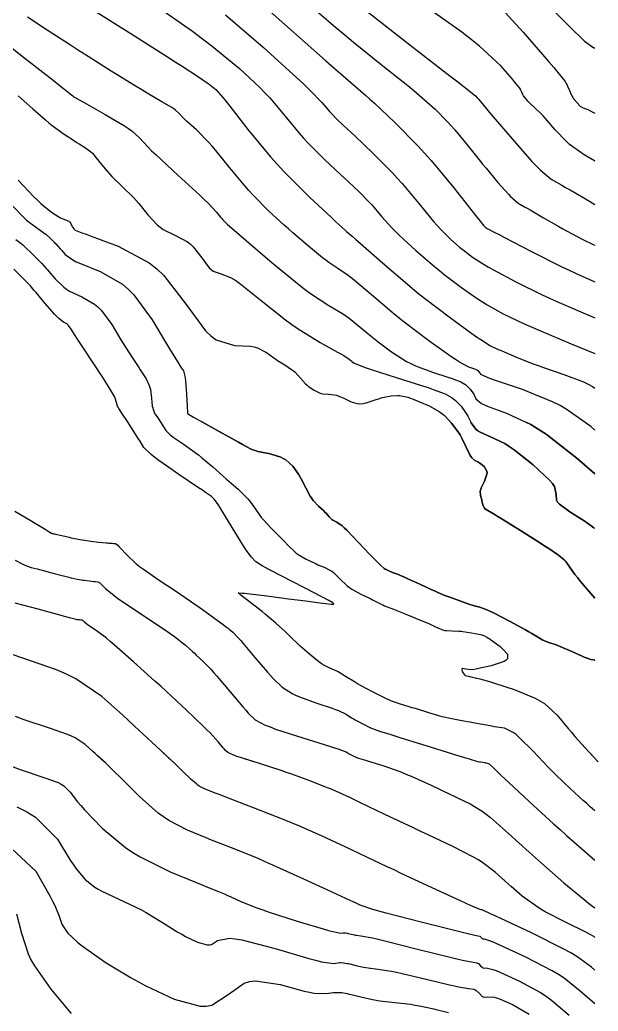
# Model space of a CAD drawing. Header units: metres. Extents: x 837476 to 838477, y 1189012 to 1191014.
# Drawn here: x 838391.8 to 838477, y 1189184.9 to 1189330.8 of the extents above; entities that cross this region are included whole.
import ezdxf

# ---------------------------------------------------------------- set-up
doc = ezdxf.new("R2010")
doc.units = ezdxf.units.M
doc.header["$LTSCALE"] = 0.3
doc.layers.add('COTAS 10', color=1, linetype='Continuous')
doc.layers.add('COTAS INT', color=252, linetype='Continuous')

msp = doc.modelspace()

# ---------------------------------------------------------------- linework, layer by layer
at = {"layer": 'COTAS 10'}
for points in [[(838402.524, 1189332.352), (838408.137, 1189328.822), (838413.548, 1189325.417), (838414.706, 1189324.682), (838415.716, 1189324.036), (838418.137, 1189322.453), (838419.412, 1189321.561), (838419.7, 1189321.351), (838419.96, 1189321.157), (838420.663, 1189320.59), (838421.703, 1189319.409), (838422.174, 1189318.827), (838422.726, 1189318.135), (838425.382, 1189314.719), (838428.711, 1189310.669), (838429.688, 1189309.578), (838430.687, 1189308.5), (838434.494, 1189304.719), (838437.702, 1189301.727), (838438.324, 1189301.147), (838438.832, 1189300.675), (838439.704, 1189299.87), (838439.811, 1189299.781), (838439.837, 1189299.762), (838439.86, 1189299.745), (838439.929, 1189299.7), (838440.774, 1189298.969), (838441.287, 1189298.518), (838441.922, 1189297.961), (838445.221, 1189295.051), (838449.242, 1189291.613), (838450.331, 1189290.721), (838451.41, 1189289.856), (838455.221, 1189286.949), (838458.406, 1189284.659), (838459.09, 1189284.182), (838459.689, 1189283.774), (838461.14, 1189282.868), (838462.285, 1189282.323), (838462.691, 1189282.142), (838463.136, 1189281.948), (838465.063, 1189281.14), (838467.445, 1189280.214), (838468.176, 1189279.946), (838468.938, 1189279.672), (838471.948, 1189278.643), (838474.834, 1189277.53), (838475.518, 1189277.204), (838476.152, 1189276.871), (838476.514, 1189276.626)], [(838442.941, 1189332.112), (838449.263, 1189327.165), (838455.155, 1189322.597), (838456.304, 1189321.701), (838457.245, 1189320.965), (838458.902, 1189319.639), (838459.195, 1189319.342), (838459.275, 1189319.255), (838459.355, 1189319.165), (838459.639, 1189318.823), (838460.527, 1189317.759), (838460.987, 1189317.215), (838461.54, 1189316.562), (838464.311, 1189313.304), (838467.248, 1189309.988), (838467.907, 1189309.298), (838468.498, 1189308.709), (838470.074, 1189307.406), (838471.629, 1189306.508), (838472.208, 1189306.173), (838472.85, 1189305.802), (838475.703, 1189304.148), (838476.514, 1189303.677)], [(838390.307, 1189303.896), (838391.984, 1189302.12), (838392.403, 1189301.717), (838392.803, 1189301.353), (838394.082, 1189300.357), (838395.124, 1189299.639), (838395.374, 1189299.45), (838395.607, 1189299.266), (838396.311, 1189298.635), (838396.842, 1189298.095), (838396.966, 1189297.968), (838397.081, 1189297.85), (838397.412, 1189297.504), (838397.736, 1189297.144), (838397.847, 1189297.018), (838397.966, 1189296.879), (838398.469, 1189296.282), (838399.599, 1189295.487), (838400.114, 1189295.225), (838400.716, 1189294.944), (838403.618, 1189293.775), (838406.907, 1189291.902), (838407.753, 1189291.177), (838408.571, 1189290.362), (838411.29, 1189286.676), (838413.411, 1189283.12), (838413.851, 1189282.388), (838414.228, 1189281.766), (838415.058, 1189280.428), (838415.44, 1189279.852), (838415.533, 1189279.71), (838415.621, 1189279.574), (838415.896, 1189279.146), (838416.112, 1189278.399), (838416.163, 1189278.062), (838416.211, 1189277.669), (838416.353, 1189275.781), (838416.448, 1189273.968), (838416.467, 1189273.622), (838416.482, 1189273.343), (838416.506, 1189272.9), (838416.508, 1189272.897), (838416.509, 1189272.896), (838416.51, 1189272.893), (838416.513, 1189272.89), (838416.514, 1189272.887), (838416.517, 1189272.885), (838416.519, 1189272.883), (838416.527, 1189272.878), (838416.549, 1189272.859), (838416.56, 1189272.85), (838416.573, 1189272.838), (838416.637, 1189272.782), (838417.377, 1189272.347), (838417.817, 1189272.098), (838418.358, 1189271.793), (838421.16, 1189270.225), (838424.009, 1189268.64), (838424.58, 1189268.324), (838425.057, 1189268.061), (838425.994, 1189267.557), (838426.597, 1189267.367), (838426.864, 1189267.302), (838427.174, 1189267.232), (838428.653, 1189266.936), (838430.238, 1189266.455), (838430.616, 1189266.269), (838430.966, 1189266.059), (838432.008, 1189265.111), (838432.828, 1189263.956), (838433.039, 1189263.617), (838433.243, 1189263.269), (838433.918, 1189261.942), (838434.591, 1189260.684), (838434.793, 1189260.38), (838435.002, 1189260.094), (838435.811, 1189259.222), (838436.57, 1189258.529), (838436.747, 1189258.358), (838436.91, 1189258.195), (838437.379, 1189257.678), (838437.776, 1189257.276), (838437.894, 1189257.185), (838438.015, 1189257.103), (838438.481, 1189256.882), (838439.264, 1189256.331), (838439.585, 1189256.042), (838439.95, 1189255.692), (838441.648, 1189253.937), (838443.363, 1189252.111), (838443.74, 1189251.718), (838444.074, 1189251.373), (838444.928, 1189250.533), (838445.483, 1189250.082), (838445.629, 1189249.981), (838445.771, 1189249.892), (838446.256, 1189249.658), (838446.72, 1189249.491), (838446.848, 1189249.443), (838446.977, 1189249.394), (838447.443, 1189249.213), (838448.231, 1189248.873), (838448.562, 1189248.725), (838448.943, 1189248.553), (838450.726, 1189247.734), (838452.496, 1189246.92), (838452.868, 1189246.751), (838453.189, 1189246.606), (838453.923, 1189246.286), (838454.577, 1189246.036), (838454.847, 1189245.935), (838455.157, 1189245.821), (838456.598, 1189245.293), (838458.084, 1189244.776), (838458.421, 1189244.667), (838458.726, 1189244.574), (838459.563, 1189244.364), (838460.612, 1189243.981), (838461.052, 1189243.78), (838461.556, 1189243.537), (838463.917, 1189242.314), (838466.27, 1189241.033), (838466.77, 1189240.754), (838467.203, 1189240.508), (838468.22, 1189239.889), (838468.832, 1189239.525), (838469.011, 1189239.439), (838469.194, 1189239.36), (838469.887, 1189239.125), (838470.817, 1189238.808), (838471.149, 1189238.675), (838471.513, 1189238.524), (838473.096, 1189237.816), (838474.617, 1189237.135), (838474.942, 1189237.001), (838475.225, 1189236.889), (838475.901, 1189236.682), (838476.329, 1189236.596), (838476.457, 1189236.561), (838476.514, 1189236.544), (838476.457, 1189236.561), (838476.329, 1189236.596), (838475.901, 1189236.682), (838475.225, 1189236.889), (838474.942, 1189237.001), (838474.617, 1189237.135), (838473.096, 1189237.816), (838471.513, 1189238.524), (838471.149, 1189238.675), (838470.817, 1189238.808), (838469.887, 1189239.125), (838469.194, 1189239.36), (838469.011, 1189239.439), (838468.832, 1189239.525), (838468.22, 1189239.889), (838467.203, 1189240.508), (838466.77, 1189240.754), (838466.27, 1189241.033), (838463.917, 1189242.314), (838461.556, 1189243.537), (838461.052, 1189243.78), (838460.612, 1189243.981), (838459.563, 1189244.364), (838458.726, 1189244.574), (838458.421, 1189244.667), (838458.084, 1189244.776), (838456.598, 1189245.293), (838455.157, 1189245.821), (838454.847, 1189245.935), (838454.577, 1189246.036), (838453.923, 1189246.286), (838453.189, 1189246.606), (838452.868, 1189246.751), (838452.496, 1189246.92), (838450.726, 1189247.734), (838448.943, 1189248.553), (838448.562, 1189248.725), (838448.231, 1189248.873), (838447.443, 1189249.213), (838446.977, 1189249.394), (838446.848, 1189249.443), (838446.72, 1189249.491), (838446.256, 1189249.658), (838445.771, 1189249.892), (838445.629, 1189249.981), (838445.483, 1189250.082), (838444.928, 1189250.533), (838444.074, 1189251.373), (838443.74, 1189251.718), (838443.363, 1189252.111), (838441.648, 1189253.937), (838439.95, 1189255.692), (838439.585, 1189256.042), (838439.264, 1189256.331), (838438.481, 1189256.882), (838438.015, 1189257.103), (838437.894, 1189257.185), (838437.776, 1189257.276), (838437.379, 1189257.678), (838436.91, 1189258.195), (838436.747, 1189258.358), (838436.57, 1189258.529), (838435.811, 1189259.222), (838435.002, 1189260.094), (838434.793, 1189260.38), (838434.591, 1189260.684), (838433.918, 1189261.942), (838433.243, 1189263.269), (838433.039, 1189263.617), (838432.828, 1189263.956), (838432.008, 1189265.111), (838430.966, 1189266.059), (838430.616, 1189266.269), (838430.238, 1189266.455), (838428.653, 1189266.936), (838427.174, 1189267.232), (838426.864, 1189267.302), (838426.597, 1189267.367), (838425.994, 1189267.557), (838425.057, 1189268.061), (838424.58, 1189268.324), (838424.009, 1189268.64), (838421.16, 1189270.225), (838418.723, 1189271.589)], [(838476.514, 1189195.728), (838476.348, 1189195.849), (838475.807, 1189196.167), (838475.187, 1189196.509), (838472.284, 1189197.952), (838469.207, 1189199.523), (838468.476, 1189199.946), (838467.799, 1189200.364), (838465.79, 1189201.832), (838464.171, 1189203.246), (838463.738, 1189203.63), (838463.312, 1189204.011), (838461.832, 1189205.36), (838460.002, 1189206.743), (838459.355, 1189207.146), (838458.648, 1189207.557), (838455.588, 1189209.115), (838451.953, 1189210.823), (838450.882, 1189211.329), (838449.784, 1189211.85), (838445.588, 1189213.849), (838441.886, 1189215.617), (838441.1, 1189215.991), (838440.416, 1189216.315), (838438.81, 1189217.071), (838437.584, 1189217.599), (838437.14, 1189217.78), (838436.651, 1189217.976), (838434.511, 1189218.81), (838431.892, 1189219.763), (838431.102, 1189220.034), (838430.283, 1189220.309), (838427.092, 1189221.327), (838424.326, 1189222.208), (838423.775, 1189222.396), (838423.317, 1189222.559), (838422.442, 1189222.947), (838422.066, 1189223.326), (838421.924, 1189223.484), (838421.765, 1189223.665), (838421.051, 1189224.511), (838419.826, 1189225.838), (838419.345, 1189226.323), (838418.802, 1189226.859), (838416.328, 1189229.219), (838413.387, 1189231.947), (838412.549, 1189232.715), (838411.701, 1189233.488), (838408.556, 1189236.328), (838405.754, 1189238.783), (838405.122, 1189239.315), (838404.554, 1189239.781), (838403.022, 1189240.93), (838402.079, 1189241.559), (838401.881, 1189241.698), (838401.711, 1189241.822), (838401.328, 1189242.143), (838401.153, 1189242.323), (838401.114, 1189242.358), (838401.079, 1189242.386), (838400.987, 1189242.435), (838400.889, 1189242.446), (838400.851, 1189242.45), (838400.807, 1189242.454), (838400.606, 1189242.475), (838400.382, 1189242.502), (838400.323, 1189242.51), (838400.266, 1189242.518), (838400.074, 1189242.55), (838399.106, 1189242.801), (838398.561, 1189242.947), (838397.895, 1189243.125), (838394.488, 1189244.047), (838391.109, 1189244.964)], [(838426.271, 1189221.589), (838424.326, 1189222.208), (838423.775, 1189222.396), (838423.317, 1189222.559), (838422.442, 1189222.947), (838422.066, 1189223.326), (838421.924, 1189223.484), (838421.765, 1189223.665), (838421.051, 1189224.511), (838419.826, 1189225.838), (838419.345, 1189226.323), (838418.802, 1189226.859), (838416.328, 1189229.219), (838413.387, 1189231.947), (838412.549, 1189232.715), (838411.701, 1189233.488), (838408.556, 1189236.328), (838405.754, 1189238.783), (838405.122, 1189239.315), (838404.554, 1189239.781), (838403.022, 1189240.93), (838402.079, 1189241.559), (838401.881, 1189241.698), (838401.711, 1189241.822), (838401.328, 1189242.143), (838401.153, 1189242.323), (838401.114, 1189242.358), (838401.079, 1189242.386), (838400.987, 1189242.435), (838400.889, 1189242.446), (838400.851, 1189242.45), (838400.807, 1189242.454), (838400.606, 1189242.475), (838400.382, 1189242.502), (838400.323, 1189242.51), (838400.266, 1189242.518), (838400.074, 1189242.55), (838399.106, 1189242.801), (838398.561, 1189242.947), (838397.895, 1189243.125), (838394.488, 1189244.047), (838391.109, 1189244.964)], [(838389.854, 1189209.512), (838394.158, 1189205.469), (838396.215, 1189201.853), (838396.621, 1189201.088), (838396.955, 1189200.425), (838397.57, 1189198.882), (838397.864, 1189197.965), (838397.995, 1189197.696), (838398.148, 1189197.421), (838398.882, 1189196.375), (838400.279, 1189195.044), (838400.85, 1189194.589), (838401.501, 1189194.098), (838404.519, 1189192.012), (838408.205, 1189189.771), (838409.278, 1189189.182), (838410.374, 1189188.607), (838414.519, 1189186.642), (838418.35, 1189185.606), (838419.248, 1189185.616), (838420.075, 1189185.755), (838422.472, 1189187.328), (838424.829, 1189189.022), (838425.629, 1189189.237), (838426.494, 1189189.342), (838430.155, 1189188.802), (838433.674, 1189187.83), (838434.45, 1189187.662), (838435.141, 1189187.538), (838436.918, 1189187.456), (838438.014, 1189187.605), (838438.274, 1189187.627), (838438.516, 1189187.64), (838439.236, 1189187.617), (838440.027, 1189187.47), (838440.315, 1189187.405), (838440.632, 1189187.33), (838442.023, 1189186.97), (838443.759, 1189186.585), (838444.293, 1189186.494), (838444.851, 1189186.41), (838447.059, 1189186.162), (838449.396, 1189185.885), (838450.035, 1189185.784), (838450.67, 1189185.671), (838452.784, 1189185.205), (838452.934, 1189185.171), (838454.958, 1189184.704)]]:
    msp.add_lwpolyline(points, dxfattribs=at)
at = {"layer": 'COTAS INT'}
for points in [[(838422.781, 1189337.338), (838430.845, 1189330.156), (838436.81, 1189324.868), (838438.035, 1189323.791), (838439.076, 1189322.883), (838441.295, 1189321.002), (838442.792, 1189319.718), (838443.377, 1189319.186), (838444.037, 1189318.577), (838447.036, 1189315.741), (838450.489, 1189312.232), (838451.435, 1189311.199), (838452.376, 1189310.14), (838455.741, 1189306.094), (838458.449, 1189302.671), (838458.977, 1189302.005), (838459.408, 1189301.46), (838460.166, 1189300.512), (838460.279, 1189300.384), (838460.304, 1189300.358), (838460.327, 1189300.335), (838460.387, 1189300.285), (838460.456, 1189300.245), (838460.484, 1189300.229), (838460.515, 1189300.211), (838460.661, 1189300.126), (838461.766, 1189299.548), (838462.402, 1189299.219), (838463.181, 1189298.815), (838467.187, 1189296.748), (838471.659, 1189294.495), (838472.731, 1189293.975), (838473.732, 1189293.501), (838476.514, 1189292.267)], [(838410.773, 1189333.696), (838417.221, 1189329.158), (838418.732, 1189328.043), (838420.123, 1189326.99), (838424.154, 1189323.696), (838427.159, 1189320.861), (838427.904, 1189320.097), (838428.61, 1189319.342), (838430.847, 1189316.693), (838432.953, 1189314.137), (838433.578, 1189313.441), (838434.221, 1189312.751), (838436.693, 1189310.3), (838439.058, 1189308.086), (838439.634, 1189307.544), (838440.175, 1189307.034), (838441.842, 1189305.449), (838443.226, 1189304.055), (838443.588, 1189303.665), (838443.941, 1189303.273), (838445.141, 1189301.842), (838446.603, 1189300.2), (838447.123, 1189299.675), (838447.691, 1189299.119), (838450.156, 1189296.858), (838452.88, 1189294.526), (838453.611, 1189293.927), (838454.333, 1189293.347), (838456.858, 1189291.419), (838459.298, 1189289.734), (838459.967, 1189289.308), (838460.632, 1189288.9), (838463.009, 1189287.57), (838465.977, 1189286.154), (838467.014, 1189285.69), (838468.145, 1189285.196), (838473.009, 1189283.154), (838476.514, 1189281.715)], [(838433.356, 1189334.083), (838438.35, 1189329.731), (838439.659, 1189328.625), (838440.935, 1189327.562), (838445.279, 1189324.083), (838448.973, 1189321.157), (838449.841, 1189320.443), (838450.641, 1189319.771), (838452.969, 1189317.69), (838454.842, 1189315.787), (838455.355, 1189315.227), (838455.865, 1189314.653), (838457.69, 1189312.458), (838459.488, 1189310.215), (838459.982, 1189309.61), (838460.474, 1189309.011), (838462.238, 1189306.908), (838463.764, 1189305.186), (838464.105, 1189304.828), (838464.412, 1189304.522), (838465.231, 1189303.845), (838466.157, 1189303.31), (838466.532, 1189303.093), (838466.958, 1189302.846), (838468.927, 1189301.706), (838471.191, 1189300.419), (838471.803, 1189300.081), (838472.41, 1189299.75), (838474.551, 1189298.617), (838476.453, 1189297.659), (838476.514, 1189297.63)], [(838476.514, 1189310.046), (838476.452, 1189310.082), (838474.917, 1189310.966), (838473.243, 1189312.121), (838472.783, 1189312.506), (838472.325, 1189312.92), (838470.683, 1189314.65), (838469.221, 1189316.321), (838468.876, 1189316.697), (838468.557, 1189317.036), (838467.621, 1189317.946), (838466.947, 1189318.559), (838466.794, 1189318.709), (838466.655, 1189318.851), (838466.272, 1189319.296), (838466.013, 1189319.673), (838465.952, 1189319.772), (838465.895, 1189319.869), (838465.729, 1189320.2), (838465.603, 1189320.484), (838465.572, 1189320.552), (838465.542, 1189320.615), (838465.445, 1189320.801), (838464.966, 1189321.395), (838464.695, 1189321.714), (838464.364, 1189322.101), (838462.667, 1189324.058), (838459.533, 1189326.973), (838458.295, 1189327.963), (838456.898, 1189329.033), (838450.514, 1189333.559)], [(838461.73, 1189333.647), (838465.939, 1189329.038), (838469.718, 1189324.679), (838470.456, 1189323.817), (838471.059, 1189323.106), (838472.126, 1189321.784), (838472.341, 1189321.369), (838472.408, 1189321.229), (838472.479, 1189321.078), (838472.759, 1189320.444), (838473.017, 1189319.858), (838473.073, 1189319.737), (838473.122, 1189319.634), (838473.243, 1189319.412), (838473.388, 1189319.225), (838473.452, 1189319.144), (838473.526, 1189319.051), (838473.882, 1189318.607), (838474.279, 1189318.173), (838474.381, 1189318.086), (838474.478, 1189318.014), (838474.797, 1189317.87), (838475.178, 1189317.75), (838475.313, 1189317.693), (838475.462, 1189317.624), (838476.11, 1189317.288), (838476.514, 1189317.115)], [(838469.223, 1189333.42), (838473.452, 1189329.181), (838474.298, 1189328.374), (838475.003, 1189327.726), (838476.372, 1189326.712), (838476.514, 1189326.714)], [(838476.514, 1189270.434), (838475.935, 1189270.952), (838472.45, 1189273.438), (838471.378, 1189274.047), (838470.26, 1189274.621), (838465.837, 1189276.409), (838462.024, 1189277.698), (838461.291, 1189277.958), (838460.698, 1189278.176), (838459.718, 1189278.613), (838459.64, 1189278.774), (838459.615, 1189278.817), (838459.588, 1189278.861), (838459.477, 1189279.014), (838459.344, 1189279.15), (838459.304, 1189279.183), (838459.261, 1189279.214), (838459.094, 1189279.309), (838458.806, 1189279.418), (838458.687, 1189279.459), (838458.552, 1189279.505), (838457.922, 1189279.706), (838456.575, 1189280.441), (838455.987, 1189280.823), (838455.306, 1189281.282), (838452.073, 1189283.584), (838448.434, 1189286.327), (838447.499, 1189287.064), (838446.594, 1189287.79), (838443.584, 1189290.333), (838441.117, 1189292.441), (838440.554, 1189292.894), (838440.043, 1189293.29), (838438.631, 1189294.247), (838437.318, 1189295.102), (838436.868, 1189295.434), (838436.382, 1189295.807), (838434.316, 1189297.498), (838432.01, 1189299.495), (838431.372, 1189300.061), (838430.733, 1189300.632), (838428.429, 1189302.744), (838426.156, 1189305.021), (838425.538, 1189305.696), (838424.924, 1189306.391), (838422.744, 1189309.063), (838420.679, 1189311.618), (838420.136, 1189312.24), (838419.607, 1189312.824), (838417.801, 1189314.624), (838416.365, 1189315.947), (838416.068, 1189316.231), (838415.816, 1189316.479), (838415.27, 1189317.077), (838414.723, 1189317.559), (838414.47, 1189317.733), (838414.173, 1189317.926), (838412.732, 1189318.771), (838410.536, 1189320.051), (838409.762, 1189320.517), (838408.916, 1189321.032), (838405.263, 1189323.297), (838401.312, 1189325.79), (838400.278, 1189326.448), (838399.27, 1189327.094), (838395.848, 1189329.31), (838392.934, 1189331.254)], [(838422.112, 1189331.575), (838427.644, 1189326.801), (838432.615, 1189322.313), (838433.633, 1189321.367), (838434.495, 1189320.55), (838436.311, 1189318.667), (838437.16, 1189317.637), (838437.412, 1189317.357), (838437.671, 1189317.079), (838438.667, 1189316.091), (838440.088, 1189314.751), (838440.615, 1189314.25), (838441.199, 1189313.693), (838443.791, 1189311.215), (838446.639, 1189308.346), (838447.384, 1189307.543), (838448.111, 1189306.736), (838450.58, 1189303.791), (838452.73, 1189301.173), (838453.255, 1189300.571), (838453.749, 1189300.024), (838455.283, 1189298.494), (838456.588, 1189297.377), (838456.939, 1189297.09), (838457.284, 1189296.812), (838458.494, 1189295.888), (838460.191, 1189294.809), (838460.843, 1189294.434), (838461.575, 1189294.025), (838464.879, 1189292.272), (838468.736, 1189290.366), (838469.818, 1189289.861), (838470.905, 1189289.366), (838476.514, 1189286.956)], [(838387.948, 1189328.77), (838392.352, 1189325.324), (838396.701, 1189321.94), (838397.546, 1189321.28), (838398.235, 1189320.741), (838399.426, 1189319.796), (838399.598, 1189319.647), (838399.644, 1189319.609), (838399.689, 1189319.573), (838399.849, 1189319.457), (838400.637, 1189319.003), (838401.078, 1189318.754), (838401.617, 1189318.452), (838404.369, 1189316.915), (838407.204, 1189315.24), (838407.795, 1189314.85), (838408.301, 1189314.492), (838409.43, 1189313.468), (838410.65, 1189312.132), (838411.214, 1189311.578), (838411.877, 1189310.943), (838415.086, 1189307.987), (838418.299, 1189305.036), (838418.964, 1189304.405), (838419.531, 1189303.855), (838420.77, 1189302.543), (838421.381, 1189301.793), (838421.554, 1189301.598), (838421.727, 1189301.409), (838422.365, 1189300.77), (838423.765, 1189299.538), (838424.419, 1189298.974), (838425.188, 1189298.314), (838428.929, 1189295.126), (838432.952, 1189291.833), (838433.9, 1189291.106), (838434.775, 1189290.46), (838437.334, 1189288.793), (838439.312, 1189287.611), (838439.82, 1189287.269), (838440.312, 1189286.922), (838441.948, 1189285.615), (838443.583, 1189284.233), (838444.075, 1189283.838), (838444.583, 1189283.438), (838446.56, 1189281.948), (838448.755, 1189280.56), (838449.4, 1189280.225), (838450.063, 1189279.91), (838452.592, 1189278.951), (838454.838, 1189278.234), (838455.321, 1189278.073), (838455.744, 1189277.927), (838456.771, 1189277.536), (838457.367, 1189277.2), (838457.518, 1189277.089), (838457.663, 1189276.972), (838458.136, 1189276.484), (838458.532, 1189275.939), (838458.628, 1189275.785), (838458.719, 1189275.63), (838458.997, 1189275.057), (838459.833, 1189274.377), (838460.275, 1189274.154), (838460.808, 1189273.915), (838463.497, 1189272.927), (838467.082, 1189271.25), (838468.181, 1189270.577), (838469.326, 1189269.813), (838473.845, 1189266.3), (838476.514, 1189264.017), (838473.845, 1189266.3), (838469.326, 1189269.813), (838468.181, 1189270.577), (838467.082, 1189271.25), (838466.358, 1189271.589)], [(838391.53, 1189319.646), (838393.691, 1189317.754), (838395.574, 1189316.113), (838396.081, 1189315.699), (838396.581, 1189315.304), (838398.336, 1189314.025), (838399.861, 1189313.009), (838400.217, 1189312.78), (838400.543, 1189312.572), (838401.483, 1189312.008), (838402.262, 1189311.425), (838402.489, 1189311.204), (838402.72, 1189310.959), (838403.591, 1189309.859), (838404.649, 1189308.54), (838404.998, 1189308.156), (838405.37, 1189307.763), (838406.918, 1189306.276), (838408.532, 1189304.706), (838408.947, 1189304.262), (838409.347, 1189303.813), (838410.675, 1189302.154), (838412.049, 1189300.656), (838412.478, 1189300.309), (838412.929, 1189299.99), (838414.731, 1189299.08), (838416.505, 1189298.14), (838416.937, 1189297.802), (838417.345, 1189297.431), (838418.604, 1189295.809), (838419.682, 1189294.337), (838419.975, 1189294.059), (838420.266, 1189293.838), (838421.296, 1189293.51), (838422.84, 1189292.924), (838423.454, 1189292.541), (838424.149, 1189292.063), (838427.333, 1189289.535), (838430.926, 1189286.667), (838431.879, 1189285.973), (838432.814, 1189285.324), (838436.037, 1189283.34), (838438.581, 1189281.932), (838439.087, 1189281.645), (838439.507, 1189281.402), (838440.311, 1189280.896), (838440.572, 1189280.676), (838440.651, 1189280.613), (838440.732, 1189280.549), (838441.047, 1189280.311), (838442.203, 1189279.839), (838442.814, 1189279.627), (838443.551, 1189279.38), (838447.263, 1189278.197), (838451.124, 1189276.964), (838451.954, 1189276.686), (838452.682, 1189276.436), (838454.448, 1189275.763), (838455.473, 1189275.185), (838455.732, 1189274.995), (838455.982, 1189274.793), (838456.795, 1189273.955), (838457.476, 1189273.018), (838457.641, 1189272.753), (838457.797, 1189272.486), (838458.275, 1189271.501), (838458.968, 1189270.578), (838459.259, 1189270.349), (838459.592, 1189270.132), (838461.156, 1189269.446), (838463.242, 1189268.442), (838463.905, 1189268.025), (838464.605, 1189267.547), (838467.444, 1189265.319), (838469.834, 1189263.059), (838470.251, 1189262.561), (838470.563, 1189262.119), (838470.806, 1189260.985), (838470.844, 1189260.117), (838471.026, 1189259.842), (838471.283, 1189259.553), (838472.831, 1189258.385), (838474.551, 1189257.305), (838474.916, 1189257.071), (838475.233, 1189256.866), (838475.976, 1189256.36), (838476.349, 1189256.046), (838476.434, 1189255.962), (838476.349, 1189256.046), (838475.976, 1189256.36), (838475.233, 1189256.866), (838474.916, 1189257.071), (838474.551, 1189257.305), (838472.831, 1189258.385), (838471.283, 1189259.553), (838471.026, 1189259.842), (838470.844, 1189260.117), (838470.806, 1189260.985), (838470.563, 1189262.119), (838470.251, 1189262.561), (838469.834, 1189263.059), (838467.444, 1189265.319), (838464.605, 1189267.547), (838463.905, 1189268.025), (838463.242, 1189268.442), (838461.156, 1189269.446), (838459.592, 1189270.132), (838459.259, 1189270.349), (838458.968, 1189270.578), (838458.275, 1189271.501), (838458.233, 1189271.589)], [(838391.554, 1189307.255), (838393.877, 1189304.765), (838394.428, 1189304.22), (838394.941, 1189303.737), (838396.462, 1189302.512), (838397.562, 1189301.838), (838397.809, 1189301.703), (838398.031, 1189301.589), (838398.626, 1189301.364), (838399.004, 1189301.223), (838399.089, 1189301.163), (838399.166, 1189301.094), (838399.375, 1189300.768), (838399.527, 1189300.43), (838399.567, 1189300.353), (838399.607, 1189300.283), (838399.748, 1189300.09), (838399.863, 1189299.968), (838399.886, 1189299.943), (838399.906, 1189299.921), (838399.948, 1189299.874), (838400.934, 1189299.496), (838401.549, 1189299.265), (838402.311, 1189298.979), (838406.301, 1189297.495), (838410.852, 1189295.063), (838411.969, 1189294.18), (838413.024, 1189293.208), (838416.315, 1189288.939), (838419.161, 1189285.052), (838419.934, 1189284.319), (838420.702, 1189283.736), (838423.422, 1189282.869), (838425.779, 1189282.783), (838426.317, 1189282.691), (838426.807, 1189282.569), (838428.161, 1189281.885), (838429.199, 1189281.067), (838429.489, 1189280.86), (838429.779, 1189280.663), (838430.835, 1189280.024), (838431.836, 1189279.375), (838432.091, 1189279.171), (838432.337, 1189278.956), (838433.146, 1189278.096), (838433.906, 1189277.254), (838434.121, 1189277.052), (838434.338, 1189276.863), (838435.135, 1189276.292), (838435.957, 1189275.909), (838436.189, 1189275.839), (838436.422, 1189275.784), (838437.281, 1189275.715), (838438.171, 1189275.64), (838438.424, 1189275.581), (838438.681, 1189275.506), (838439.63, 1189275.096), (838440.531, 1189274.663), (838440.755, 1189274.573), (838440.97, 1189274.496), (838441.655, 1189274.326), (838442.365, 1189274.343), (838442.595, 1189274.384), (838442.839, 1189274.44), (838443.84, 1189274.774), (838444.912, 1189275.148), (838445.2, 1189275.229), (838445.484, 1189275.302), (838446.48, 1189275.485), (838447.448, 1189275.524), (838447.714, 1189275.507), (838447.98, 1189275.476), (838448.934, 1189275.262), (838450.001, 1189274.887), (838450.338, 1189274.755), (838450.693, 1189274.611), (838452.125, 1189273.99), (838453.578, 1189273.17), (838453.947, 1189272.901), (838454.3, 1189272.614), (838455.454, 1189271.425), (838456.42, 1189270.096), (838456.654, 1189269.721), (838456.875, 1189269.342), (838457.553, 1189267.945), (838458.103, 1189266.779), (838458.242, 1189266.545), (838458.376, 1189266.35), (838458.815, 1189265.965), (838459.272, 1189265.745), (838459.417, 1189265.654), (838459.57, 1189265.549), (838460.191, 1189265.062), (838460.609, 1189264.387), (838460.634, 1189264.164), (838460.62, 1189263.925), (838460.242, 1189262.935), (838459.765, 1189261.946), (838459.688, 1189261.709), (838459.635, 1189261.488), (838459.646, 1189260.822), (838459.799, 1189260.297), (838459.837, 1189260.165), (838459.872, 1189260.038), (838459.982, 1189259.63), (838460.079, 1189259.302), (838460.106, 1189259.226), (838460.133, 1189259.158), (838460.233, 1189258.965), (838460.373, 1189258.815), (838460.426, 1189258.773), (838460.485, 1189258.731), (838460.749, 1189258.579), (838461.669, 1189258.036), (838462.142, 1189257.747), (838462.709, 1189257.399), (838465.545, 1189255.642), (838468.505, 1189253.778), (838469.152, 1189253.361), (838469.722, 1189252.988), (838471.156, 1189252.001), (838471.978, 1189251.312), (838472.162, 1189251.126), (838472.328, 1189250.942), (838472.774, 1189250.298), (838473.558, 1189249.191), (838473.937, 1189248.715), (838474.386, 1189248.166), (838476.514, 1189245.666), (838474.386, 1189248.166), (838473.937, 1189248.715), (838473.558, 1189249.191), (838472.774, 1189250.298), (838472.328, 1189250.942), (838472.162, 1189251.126), (838471.978, 1189251.312), (838471.156, 1189252.001), (838469.722, 1189252.988), (838469.152, 1189253.361), (838468.505, 1189253.778), (838465.545, 1189255.642), (838462.709, 1189257.399), (838462.142, 1189257.747), (838461.669, 1189258.036), (838460.749, 1189258.579), (838460.485, 1189258.731), (838460.426, 1189258.773), (838460.373, 1189258.815), (838460.233, 1189258.965), (838460.133, 1189259.158), (838460.106, 1189259.226), (838460.079, 1189259.302), (838459.982, 1189259.63), (838459.872, 1189260.038), (838459.837, 1189260.165), (838459.799, 1189260.297), (838459.646, 1189260.822), (838459.635, 1189261.488), (838459.688, 1189261.709), (838459.765, 1189261.946), (838460.242, 1189262.935), (838460.62, 1189263.925), (838460.634, 1189264.164), (838460.609, 1189264.387), (838460.191, 1189265.062), (838459.57, 1189265.549), (838459.417, 1189265.654), (838459.272, 1189265.745), (838458.815, 1189265.965), (838458.376, 1189266.35), (838458.242, 1189266.545), (838458.103, 1189266.779), (838457.553, 1189267.945), (838456.875, 1189269.342), (838456.654, 1189269.721), (838456.42, 1189270.096), (838455.454, 1189271.425), (838455.295, 1189271.589)], [(838391.214, 1189298.517), (838391.983, 1189297.931), (838392.235, 1189297.712), (838392.505, 1189297.469), (838393.621, 1189296.386), (838394.639, 1189295.353), (838394.847, 1189295.142), (838395.022, 1189294.964), (838395.386, 1189294.589), (838395.725, 1189294.199), (838395.885, 1189294.01), (838396.073, 1189293.787), (838396.989, 1189292.69), (838398.265, 1189291.479), (838398.679, 1189291.185), (838399.12, 1189290.908), (838400.935, 1189290.055), (838402.819, 1189288.982), (838403.303, 1189288.567), (838403.771, 1189288.101), (838405.328, 1189285.99), (838406.687, 1189283.738), (838407.03, 1189283.182), (838407.358, 1189282.656), (838408.425, 1189281.003), (838409.318, 1189279.654), (838409.537, 1189279.32), (838409.743, 1189279.003), (838410.386, 1189278), (838410.852, 1189277.02), (838410.947, 1189276.717), (838411.028, 1189276.4), (838411.195, 1189275.144), (838411.315, 1189273.973), (838411.367, 1189273.71), (838411.426, 1189273.474), (838411.703, 1189272.845), (838412.033, 1189272.372), (838412.126, 1189272.234), (838412.219, 1189272.094), (838412.559, 1189271.563), (838412.88, 1189271.048), (838412.962, 1189270.917), (838413.04, 1189270.792), (838413.297, 1189270.385), (838413.836, 1189269.853), (838414.092, 1189269.649), (838414.395, 1189269.42), (838415.875, 1189268.39), (838417.626, 1189267.149), (838418.099, 1189266.787), (838418.568, 1189266.418), (838420.218, 1189265.019), (838421.773, 1189263.631), (838422.182, 1189263.269), (838422.581, 1189262.916), (838423.941, 1189261.722), (838425.108, 1189260.607), (838425.385, 1189260.304), (838425.642, 1189260.003), (838426.405, 1189258.94), (838427.165, 1189257.85), (838427.42, 1189257.534), (838427.695, 1189257.211), (838428.848, 1189255.99), (838430.02, 1189254.813), (838430.306, 1189254.518), (838430.575, 1189254.237), (838431.41, 1189253.33), (838432.242, 1189252.542), (838432.51, 1189252.336), (838432.794, 1189252.135), (838433.956, 1189251.45), (838435.137, 1189250.871), (838435.433, 1189250.737), (838435.717, 1189250.614), (838436.63, 1189250.264), (838437.491, 1189249.828), (838437.741, 1189249.651), (838437.997, 1189249.45), (838438.964, 1189248.519), (838440.042, 1189247.515), (838440.367, 1189247.267), (838440.705, 1189247.033), (838442.022, 1189246.294), (838443.229, 1189245.717), (838443.497, 1189245.585), (838443.736, 1189245.465), (838444.361, 1189245.13), (838445.007, 1189244.81), (838445.259, 1189244.699), (838445.543, 1189244.578), (838446.834, 1189244.06), (838448.336, 1189243.471), (838448.753, 1189243.304), (838449.171, 1189243.136), (838450.684, 1189242.517), (838452.037, 1189241.944), (838452.353, 1189241.805), (838452.645, 1189241.674), (838453.491, 1189241.272), (838454.213, 1189240.999), (838454.427, 1189240.949), (838454.647, 1189240.91), (838455.493, 1189240.865), (838456.467, 1189240.841), (838456.767, 1189240.815), (838457.081, 1189240.783), (838458.325, 1189240.597), (838459.434, 1189240.386), (838459.662, 1189240.337), (838459.856, 1189240.292), (838460.273, 1189240.161), (838460.609, 1189239.953), (838460.752, 1189239.859), (838460.917, 1189239.749), (838461.692, 1189239.218), (838462.55, 1189238.564), (838462.766, 1189238.376), (838462.974, 1189238.184), (838463.649, 1189237.467), (838463.657, 1189236.752), (838463.444, 1189236.562), (838463.139, 1189236.376), (838461.258, 1189235.729), (838459.161, 1189235.271), (838458.718, 1189235.203), (838458.335, 1189235.16), (838457.45, 1189235.218), (838457.064, 1189235.35), (838456.995, 1189235.354), (838456.943, 1189235.344), (838456.894, 1189235.19), (838456.968, 1189234.949), (838456.993, 1189234.883), (838457.02, 1189234.818), (838457.136, 1189234.587), (838457.287, 1189234.397), (838457.336, 1189234.357), (838457.389, 1189234.323), (838457.608, 1189234.248), (838457.885, 1189234.195), (838457.974, 1189234.175), (838458.068, 1189234.153), (838458.455, 1189234.055), (838458.883, 1189233.947), (838459.004, 1189233.919), (838459.126, 1189233.891), (838459.575, 1189233.798), (838460.625, 1189233.505), (838461.126, 1189233.353), (838461.718, 1189233.169), (838464.615, 1189232.244), (838467.71, 1189230.977), (838468.427, 1189230.578), (838469.083, 1189230.157), (838470.947, 1189228.459), (838472.559, 1189226.514), (838473.057, 1189225.936), (838473.577, 1189225.342), (838475.639, 1189223.057), (838477, 1189221.589)], [(838468.918, 1189221.589), (838467.421, 1189223.171), (838465.38, 1189225.197), (838464.903, 1189225.597), (838464.463, 1189225.926), (838463.196, 1189226.532), (838462.081, 1189226.707), (838461.739, 1189226.765), (838461.383, 1189226.827), (838459.973, 1189227.086), (838458.512, 1189227.355), (838458.123, 1189227.423), (838457.741, 1189227.489), (838456.415, 1189227.705), (838454.962, 1189227.997), (838454.5, 1189228.111), (838454.011, 1189228.239), (838452.027, 1189228.821), (838450.078, 1189229.424), (838449.611, 1189229.566), (838449.175, 1189229.697), (838447.861, 1189230.078), (838446.572, 1189230.535), (838446.151, 1189230.714), (838445.703, 1189230.916), (838443.853, 1189231.834), (838441.992, 1189232.842), (838441.536, 1189233.1), (838441.106, 1189233.349), (838439.768, 1189234.174), (838438.689, 1189234.833), (838438.422, 1189234.977), (838438.169, 1189235.105), (838437.37, 1189235.43), (838436.492, 1189235.871), (838436.188, 1189236.072), (838435.859, 1189236.307), (838434.451, 1189237.44), (838433.119, 1189238.606), (838432.837, 1189238.862), (838432.593, 1189239.089), (838432.027, 1189239.665), (838431.449, 1189240.258), (838431.198, 1189240.495), (838430.907, 1189240.764), (838429.527, 1189241.997), (838427.937, 1189243.355), (838427.513, 1189243.702), (838427.097, 1189244.037), (838425.655, 1189245.145), (838424.551, 1189245.976), (838424.348, 1189246.137), (838424.189, 1189246.268), (838423.985, 1189246.489), (838424.562, 1189246.447), (838424.896, 1189246.412), (838425.305, 1189246.366), (838427.411, 1189246.118), (838429.988, 1189245.796), (838430.694, 1189245.705), (838431.396, 1189245.614), (838433.907, 1189245.274), (838435.999, 1189244.993), (838436.439, 1189244.938), (838436.817, 1189244.892), (838437.679, 1189244.809), (838438, 1189244.825), (838438.037, 1189244.842), (838438.052, 1189244.865), (838437.921, 1189244.992), (838437.69, 1189245.127), (838437.641, 1189245.154), (838437.6, 1189245.178), (838437.508, 1189245.227), (838437.463, 1189245.252), (838437.452, 1189245.26), (838437.441, 1189245.269), (838437.405, 1189245.303), (838437.372, 1189245.334), (838437.363, 1189245.341), (838437.355, 1189245.347), (838437.326, 1189245.362), (838436.497, 1189245.784), (838435.985, 1189246.047), (838435.35, 1189246.373), (838432.036, 1189248.078), (838428.691, 1189249.822), (838428.037, 1189250.172), (838427.501, 1189250.465), (838426.549, 1189251.045), (838426.339, 1189251.273), (838426.271, 1189251.344), (838426.2, 1189251.418), (838425.906, 1189251.713), (838425.28, 1189252.575), (838425, 1189253.006), (838424.672, 1189253.521), (838423.102, 1189256.076), (838421.563, 1189258.598), (838421.255, 1189259.091), (838420.998, 1189259.496), (838420.499, 1189260.218), (838420.327, 1189260.369), (838420.276, 1189260.414), (838420.225, 1189260.46), (838420.028, 1189260.636), (838419.166, 1189261.248), (838418.696, 1189261.57), (838418.124, 1189261.957), (838415.223, 1189263.903), (838412.27, 1189265.958), (838411.666, 1189266.414), (838411.155, 1189266.821), (838410.08, 1189267.883), (838409.568, 1189268.695), (838409.412, 1189268.945), (838409.249, 1189269.205), (838408.607, 1189270.232), (838407.929, 1189271.292), (838407.744, 1189271.572), (838407.559, 1189271.846), (838406.9, 1189272.791), (838406.37, 1189273.606), (838406.267, 1189273.799), (838406.182, 1189273.978), (838406.036, 1189274.506), (838405.844, 1189275.132), (838405.732, 1189275.372), (838405.593, 1189275.641), (838404.877, 1189276.854), (838403.866, 1189278.432), (838403.541, 1189278.93), (838403.197, 1189279.456), (838400.489, 1189283.547), (838400.208, 1189283.976), (838399.963, 1189284.355), (838399.367, 1189285.303), (838398.972, 1189285.839), (838398.853, 1189285.957), (838398.73, 1189286.063), (838398.252, 1189286.335), (838397.525, 1189286.872), (838397.244, 1189287.145), (838396.93, 1189287.471), (838395.509, 1189289.097), (838394.18, 1189290.695), (838393.923, 1189291.003), (838393.714, 1189291.253), (838393.359, 1189291.675), (838392.963, 1189292.078), (838392.727, 1189292.317), (838392.436, 1189292.612), (838390.931, 1189294.136)], [(838476.514, 1189214.382), (838475.835, 1189214.976), (838475.314, 1189215.441), (838474.788, 1189215.913), (838472.853, 1189217.68), (838470.825, 1189219.628), (838470.241, 1189220.213), (838469.647, 1189220.818), (838467.421, 1189223.171), (838465.38, 1189225.197), (838464.903, 1189225.597), (838464.463, 1189225.926), (838463.196, 1189226.532), (838462.081, 1189226.707), (838461.739, 1189226.765), (838461.383, 1189226.827), (838459.973, 1189227.086), (838458.512, 1189227.355), (838458.123, 1189227.423), (838457.741, 1189227.489), (838456.415, 1189227.705), (838454.962, 1189227.997), (838454.5, 1189228.111), (838454.011, 1189228.239), (838452.027, 1189228.821), (838450.078, 1189229.424), (838449.611, 1189229.566), (838449.175, 1189229.697), (838447.861, 1189230.078), (838446.572, 1189230.535), (838446.151, 1189230.714), (838445.703, 1189230.916), (838443.853, 1189231.834), (838441.992, 1189232.842), (838441.536, 1189233.1), (838441.106, 1189233.349), (838439.768, 1189234.174), (838438.689, 1189234.833), (838438.422, 1189234.977), (838438.169, 1189235.105), (838437.37, 1189235.43), (838436.492, 1189235.871), (838436.188, 1189236.072), (838435.859, 1189236.307), (838434.451, 1189237.44), (838433.119, 1189238.606), (838432.837, 1189238.862), (838432.593, 1189239.089), (838432.027, 1189239.665), (838431.449, 1189240.258), (838431.198, 1189240.495), (838430.907, 1189240.764), (838429.527, 1189241.997), (838427.937, 1189243.355), (838427.513, 1189243.702), (838427.097, 1189244.037), (838425.655, 1189245.145), (838424.551, 1189245.976), (838424.348, 1189246.137), (838424.189, 1189246.268), (838423.985, 1189246.489), (838424.562, 1189246.447), (838424.896, 1189246.412), (838425.305, 1189246.366), (838427.411, 1189246.118), (838429.988, 1189245.796), (838430.694, 1189245.705), (838431.396, 1189245.614), (838433.907, 1189245.274), (838435.999, 1189244.993), (838436.439, 1189244.938), (838436.817, 1189244.892), (838437.679, 1189244.809), (838438, 1189244.825), (838438.037, 1189244.842), (838438.052, 1189244.865), (838437.921, 1189244.992), (838437.69, 1189245.127), (838437.641, 1189245.154), (838437.6, 1189245.178), (838437.508, 1189245.227), (838437.463, 1189245.252), (838437.452, 1189245.26), (838437.441, 1189245.269), (838437.405, 1189245.303), (838437.372, 1189245.334), (838437.363, 1189245.341), (838437.355, 1189245.347), (838437.326, 1189245.362), (838436.497, 1189245.784), (838435.985, 1189246.047), (838435.35, 1189246.373), (838432.036, 1189248.078), (838428.691, 1189249.822), (838428.037, 1189250.172), (838427.501, 1189250.465), (838426.549, 1189251.045), (838426.339, 1189251.273), (838426.271, 1189251.344), (838426.2, 1189251.418), (838425.906, 1189251.713), (838425.28, 1189252.575), (838425, 1189253.006), (838424.672, 1189253.521), (838423.102, 1189256.076), (838421.563, 1189258.598), (838421.255, 1189259.091), (838420.998, 1189259.496), (838420.499, 1189260.218), (838420.327, 1189260.369), (838420.276, 1189260.414), (838420.225, 1189260.46), (838420.028, 1189260.636), (838419.166, 1189261.248), (838418.696, 1189261.57), (838418.124, 1189261.957), (838415.223, 1189263.903), (838412.27, 1189265.958), (838411.666, 1189266.414), (838411.155, 1189266.821), (838410.08, 1189267.883), (838409.568, 1189268.695), (838409.412, 1189268.945), (838409.249, 1189269.205), (838408.607, 1189270.232), (838407.929, 1189271.292), (838407.744, 1189271.572), (838407.733, 1189271.589)], [(838412.543, 1189271.589), (838412.559, 1189271.563), (838412.88, 1189271.048), (838412.962, 1189270.917), (838413.04, 1189270.792), (838413.297, 1189270.385), (838413.836, 1189269.853), (838414.092, 1189269.649), (838414.395, 1189269.42), (838415.875, 1189268.39), (838417.626, 1189267.149), (838418.099, 1189266.787), (838418.568, 1189266.418), (838420.218, 1189265.019), (838421.773, 1189263.631), (838422.182, 1189263.269), (838422.581, 1189262.916), (838423.941, 1189261.722), (838425.108, 1189260.607), (838425.385, 1189260.304), (838425.642, 1189260.003), (838426.405, 1189258.94), (838427.165, 1189257.85), (838427.42, 1189257.534), (838427.695, 1189257.211), (838428.848, 1189255.99), (838430.02, 1189254.813), (838430.306, 1189254.518), (838430.575, 1189254.237), (838431.41, 1189253.33), (838432.242, 1189252.542), (838432.51, 1189252.336), (838432.794, 1189252.135), (838433.956, 1189251.45), (838435.137, 1189250.871), (838435.433, 1189250.737), (838435.717, 1189250.614), (838436.63, 1189250.264), (838437.491, 1189249.828), (838437.741, 1189249.651), (838437.997, 1189249.45), (838438.964, 1189248.519), (838440.042, 1189247.515), (838440.367, 1189247.267), (838440.705, 1189247.033), (838442.022, 1189246.294), (838443.229, 1189245.717), (838443.497, 1189245.585), (838443.736, 1189245.465), (838444.361, 1189245.13), (838445.007, 1189244.81), (838445.259, 1189244.699), (838445.543, 1189244.578), (838446.834, 1189244.06), (838448.336, 1189243.471), (838448.753, 1189243.304), (838449.171, 1189243.136), (838450.684, 1189242.517), (838452.037, 1189241.944), (838452.353, 1189241.805), (838452.645, 1189241.674), (838453.491, 1189241.272), (838454.213, 1189240.999), (838454.427, 1189240.949), (838454.647, 1189240.91), (838455.493, 1189240.865), (838456.467, 1189240.841), (838456.767, 1189240.815), (838457.081, 1189240.783), (838458.325, 1189240.597), (838459.434, 1189240.386), (838459.662, 1189240.337), (838459.856, 1189240.292), (838460.273, 1189240.161), (838460.609, 1189239.953), (838460.752, 1189239.859), (838460.917, 1189239.749), (838461.692, 1189239.218), (838462.55, 1189238.564), (838462.766, 1189238.376), (838462.974, 1189238.184), (838463.649, 1189237.467), (838463.657, 1189236.752), (838463.444, 1189236.562), (838463.139, 1189236.376), (838461.258, 1189235.729), (838459.161, 1189235.271), (838458.718, 1189235.203), (838458.335, 1189235.16), (838457.45, 1189235.218), (838457.064, 1189235.35), (838456.995, 1189235.354), (838456.943, 1189235.344), (838456.894, 1189235.19), (838456.968, 1189234.949), (838456.993, 1189234.883), (838457.02, 1189234.818), (838457.136, 1189234.587), (838457.287, 1189234.397), (838457.336, 1189234.357), (838457.389, 1189234.323), (838457.608, 1189234.248), (838457.885, 1189234.195), (838457.974, 1189234.175), (838458.068, 1189234.153), (838458.455, 1189234.055), (838458.883, 1189233.947), (838459.004, 1189233.919), (838459.126, 1189233.891), (838459.575, 1189233.798), (838460.625, 1189233.505), (838461.126, 1189233.353), (838461.718, 1189233.169), (838464.615, 1189232.244), (838467.71, 1189230.977), (838468.427, 1189230.578), (838469.083, 1189230.157), (838470.947, 1189228.459), (838472.559, 1189226.514), (838473.057, 1189225.936), (838473.577, 1189225.342), (838475.639, 1189223.057), (838476.514, 1189222.113)], [(838391.082, 1189258.518), (838393.31, 1189257.18), (838395.279, 1189255.983), (838395.659, 1189255.752), (838395.967, 1189255.564), (838396.486, 1189255.25), (838396.748, 1189255.177), (838396.895, 1189255.142), (838397.075, 1189255.1), (838397.991, 1189254.893), (838399.085, 1189254.658), (838399.376, 1189254.597), (838399.662, 1189254.539), (838400.652, 1189254.345), (838401.663, 1189254.175), (838401.963, 1189254.132), (838402.271, 1189254.091), (838403.453, 1189253.955), (838404.505, 1189253.85), (838404.731, 1189253.828), (838404.929, 1189253.81), (838405.407, 1189253.768), (838405.663, 1189253.749), (838405.721, 1189253.745), (838405.773, 1189253.74), (838405.913, 1189253.727), (838406.221, 1189253.473), (838406.378, 1189253.317), (838406.566, 1189253.123), (838407.507, 1189252.112), (838408.946, 1189250.768), (838409.447, 1189250.365), (838409.994, 1189249.947), (838412.342, 1189248.325), (838414.873, 1189246.657), (838415.534, 1189246.212), (838416.179, 1189245.773), (838418.367, 1189244.245), (838420.15, 1189242.971), (838420.539, 1189242.691), (838420.883, 1189242.444), (838421.749, 1189241.815), (838422.315, 1189241.383), (838422.47, 1189241.259), (838422.625, 1189241.134), (838423.176, 1189240.666), (838424.007, 1189239.805), (838424.338, 1189239.432), (838424.713, 1189239.001), (838426.432, 1189236.957), (838428.267, 1189234.815), (838428.715, 1189234.322), (838429.138, 1189233.872), (838430.448, 1189232.609), (838431.906, 1189231.654), (838432.422, 1189231.399), (838432.986, 1189231.147), (838435.429, 1189230.272), (838437.788, 1189229.497), (838438.299, 1189229.31), (838438.749, 1189229.134), (838439.859, 1189228.594), (838440.671, 1189228.094), (838440.931, 1189227.942), (838441.208, 1189227.786), (838442.336, 1189227.175), (838443.458, 1189226.618), (838443.73, 1189226.496), (838443.985, 1189226.387), (838444.766, 1189226.11), (838446.323, 1189225.641), (838447.066, 1189225.411), (838447.945, 1189225.139), (838452.249, 1189223.794), (838456.476, 1189222.477), (838457.306, 1189222.222), (838457.989, 1189222.015), (838459.227, 1189221.662), (838459.513, 1189221.615), (838459.595, 1189221.601), (838459.679, 1189221.586), (838459.994, 1189221.528), (838460.298, 1189221.473), (838460.375, 1189221.459), (838460.449, 1189221.447), (838460.689, 1189221.409), (838460.963, 1189221.278), (838461.057, 1189221.207), (838461.16, 1189221.121), (838461.601, 1189220.684), (838462.705, 1189219.599), (838463.227, 1189219.104), (838463.843, 1189218.525), (838466.847, 1189215.731), (838470.408, 1189212.478), (838471.375, 1189211.609), (838472.335, 1189210.754), (838475.731, 1189207.782), (838476.514, 1189207.128)], [(838391.082, 1189258.518), (838393.31, 1189257.18), (838395.279, 1189255.983), (838395.659, 1189255.752), (838395.967, 1189255.564), (838396.486, 1189255.25), (838396.748, 1189255.177), (838396.895, 1189255.142), (838397.075, 1189255.1), (838397.991, 1189254.893), (838399.085, 1189254.658), (838399.376, 1189254.597), (838399.662, 1189254.539), (838400.652, 1189254.345), (838401.663, 1189254.175), (838401.963, 1189254.132), (838402.271, 1189254.091), (838403.453, 1189253.955), (838404.505, 1189253.85), (838404.731, 1189253.828), (838404.929, 1189253.81), (838405.407, 1189253.768), (838405.663, 1189253.749), (838405.721, 1189253.745), (838405.773, 1189253.74), (838405.913, 1189253.727), (838406.221, 1189253.473), (838406.378, 1189253.317), (838406.566, 1189253.123), (838407.507, 1189252.112), (838408.946, 1189250.768), (838409.447, 1189250.365), (838409.994, 1189249.947), (838412.342, 1189248.325), (838414.873, 1189246.657), (838415.534, 1189246.212), (838416.179, 1189245.773), (838418.367, 1189244.245), (838420.15, 1189242.971), (838420.539, 1189242.691), (838420.883, 1189242.444), (838421.749, 1189241.815), (838422.315, 1189241.383), (838422.47, 1189241.259), (838422.625, 1189241.134), (838423.176, 1189240.666), (838424.007, 1189239.805), (838424.338, 1189239.432), (838424.713, 1189239.001), (838426.432, 1189236.957), (838428.267, 1189234.815), (838428.715, 1189234.322), (838429.138, 1189233.872), (838430.448, 1189232.609), (838431.906, 1189231.654), (838432.422, 1189231.399), (838432.986, 1189231.147), (838435.429, 1189230.272), (838437.788, 1189229.497), (838438.299, 1189229.31), (838438.749, 1189229.134), (838439.859, 1189228.594), (838440.671, 1189228.094), (838440.931, 1189227.942), (838441.208, 1189227.786), (838442.336, 1189227.175), (838443.458, 1189226.618), (838443.73, 1189226.496), (838443.985, 1189226.387), (838444.766, 1189226.11), (838446.323, 1189225.641), (838447.066, 1189225.411), (838447.945, 1189225.139), (838452.249, 1189223.794), (838456.476, 1189222.477), (838457.306, 1189222.222), (838457.989, 1189222.015), (838459.227, 1189221.662), (838459.513, 1189221.615), (838459.595, 1189221.601), (838459.665, 1189221.589)], [(838391.096, 1189251.306), (838392.254, 1189250.695), (838392.524, 1189250.568), (838392.772, 1189250.459), (838393.485, 1189250.215), (838394.346, 1189250.005), (838394.687, 1189249.916), (838395.074, 1189249.815), (838396.84, 1189249.341), (838398.615, 1189248.869), (838399.006, 1189248.77), (838399.353, 1189248.683), (838400.245, 1189248.481), (838400.886, 1189248.373), (838401.075, 1189248.346), (838401.27, 1189248.319), (838402.015, 1189248.232), (838402.683, 1189248.162), (838402.829, 1189248.147), (838402.958, 1189248.133), (838403.283, 1189248.099), (838403.588, 1189247.936), (838403.704, 1189247.842), (838403.834, 1189247.726), (838404.418, 1189247.128), (838405.691, 1189246.06), (838406.256, 1189245.648), (838406.912, 1189245.185), (838410.049, 1189243.093), (838413.262, 1189240.957), (838413.968, 1189240.467), (838414.593, 1189240.021), (838416.185, 1189238.776), (838417.234, 1189237.829), (838417.516, 1189237.572), (838417.796, 1189237.316), (838418.776, 1189236.406), (838419.972, 1189235.17), (838420.387, 1189234.708), (838420.839, 1189234.194), (838422.773, 1189231.905), (838424.657, 1189229.674), (838425.077, 1189229.196), (838425.454, 1189228.779), (838426.445, 1189227.778), (838427.953, 1189227.001), (838428.655, 1189226.726), (838429.481, 1189226.424), (838433.488, 1189225.114), (838437.407, 1189223.89), (838438.176, 1189223.642), (838438.808, 1189223.434), (838439.951, 1189223.013), (838440.235, 1189222.838), (838440.327, 1189222.785), (838440.423, 1189222.73), (838440.819, 1189222.516), (838441.212, 1189222.321), (838441.308, 1189222.278), (838441.397, 1189222.24), (838441.671, 1189222.143), (838442.364, 1189221.932), (838442.718, 1189221.822), (838443.141, 1189221.69), (838445.255, 1189221.029), (838447.917, 1189220.097), (838448.686, 1189219.794), (838449.469, 1189219.471), (838452.415, 1189218.146), (838455.141, 1189216.845), (838455.786, 1189216.539), (838456.383, 1189216.255), (838458.146, 1189215.425), (838459.893, 1189214.343), (838460.482, 1189213.901), (838461.116, 1189213.397), (838463.782, 1189211.061), (838466.836, 1189208.278), (838467.715, 1189207.492), (838468.607, 1189206.7), (838471.95, 1189203.782), (838474.916, 1189201.305), (838475.571, 1189200.79), (838476.154, 1189200.35), (838476.514, 1189200.118)], [(838391.096, 1189251.306), (838392.254, 1189250.695), (838392.524, 1189250.568), (838392.772, 1189250.459), (838393.485, 1189250.215), (838394.346, 1189250.005), (838394.687, 1189249.916), (838395.074, 1189249.815), (838396.84, 1189249.341), (838398.615, 1189248.869), (838399.006, 1189248.77), (838399.353, 1189248.683), (838400.245, 1189248.481), (838400.886, 1189248.373), (838401.075, 1189248.346), (838401.27, 1189248.319), (838402.015, 1189248.232), (838402.683, 1189248.162), (838402.829, 1189248.147), (838402.958, 1189248.133), (838403.283, 1189248.099), (838403.588, 1189247.936), (838403.704, 1189247.842), (838403.834, 1189247.726), (838404.418, 1189247.128), (838405.691, 1189246.06), (838406.256, 1189245.648), (838406.912, 1189245.185), (838410.049, 1189243.093), (838413.262, 1189240.957), (838413.968, 1189240.467), (838414.593, 1189240.021), (838416.185, 1189238.776), (838417.234, 1189237.829), (838417.516, 1189237.572), (838417.796, 1189237.316), (838418.776, 1189236.406), (838419.972, 1189235.17), (838420.387, 1189234.708), (838420.839, 1189234.194), (838422.773, 1189231.905), (838424.657, 1189229.674), (838425.077, 1189229.196), (838425.454, 1189228.779), (838426.445, 1189227.778), (838427.953, 1189227.001), (838428.655, 1189226.726), (838429.481, 1189226.424), (838433.488, 1189225.114), (838437.407, 1189223.89), (838438.176, 1189223.642), (838438.808, 1189223.434), (838439.951, 1189223.013), (838440.235, 1189222.838), (838440.327, 1189222.785), (838440.423, 1189222.73), (838440.819, 1189222.516), (838441.212, 1189222.321), (838441.308, 1189222.278), (838441.397, 1189222.24), (838441.671, 1189222.143), (838442.364, 1189221.932), (838442.718, 1189221.822), (838443.141, 1189221.69), (838443.466, 1189221.589)], [(838476.514, 1189190.911), (838475.995, 1189191.361), (838473.844, 1189192.938), (838472.952, 1189193.464), (838471.931, 1189194.03), (838467.174, 1189196.399), (838462.672, 1189198.508), (838461.812, 1189198.911), (838461.119, 1189199.234), (838460.014, 1189199.745), (838460.004, 1189199.744), (838460.001, 1189199.745), (838459.999, 1189199.746), (838459.99, 1189199.754), (838459.981, 1189199.763), (838459.978, 1189199.765), (838459.974, 1189199.767), (838459.959, 1189199.769), (838459.877, 1189199.787), (838459.83, 1189199.799), (838459.774, 1189199.813), (838459.487, 1189199.885), (838458.208, 1189200.422), (838457.527, 1189200.729), (838456.704, 1189201.104), (838452.549, 1189203.031), (838447.998, 1189205.162), (838446.926, 1189205.666), (838445.934, 1189206.133), (838443.031, 1189207.511), (838440.543, 1189208.691), (838439.813, 1189209.034), (838439.066, 1189209.383), (838436.223, 1189210.703), (838432.889, 1189212.165), (838431.834, 1189212.605), (838430.721, 1189213.06), (838426.223, 1189214.827), (838422.152, 1189216.39), (838421.309, 1189216.716), (838420.589, 1189216.995), (838419.013, 1189217.617), (838418.239, 1189218.026), (838418.025, 1189218.17), (838417.811, 1189218.328), (838417.038, 1189219.013), (838415.781, 1189220.229), (838415.261, 1189220.723), (838414.668, 1189221.285), (838411.905, 1189223.88), (838408.7, 1189226.857), (838407.826, 1189227.659), (838406.959, 1189228.452), (838403.88, 1189231.235), (838400.027, 1189233.829), (838398.672, 1189234.502), (838397.192, 1189235.156), (838390.806, 1189237.355)], [(838414.345, 1189221.589), (838411.905, 1189223.88), (838408.7, 1189226.857), (838407.826, 1189227.659), (838406.959, 1189228.452), (838403.88, 1189231.235), (838400.027, 1189233.829), (838398.672, 1189234.502), (838397.192, 1189235.156), (838390.806, 1189237.355)], [(838476.514, 1189185.95), (838476.434, 1189186.008), (838474.35, 1189187.814), (838471.982, 1189189.725), (838471.143, 1189190.271), (838470.225, 1189190.825), (838466.249, 1189192.884), (838462.597, 1189194.566), (838461.882, 1189194.881), (838461.297, 1189195.132), (838460.256, 1189195.493), (838460.069, 1189195.48), (838460.021, 1189195.494), (838459.976, 1189195.516), (838459.83, 1189195.661), (838459.664, 1189195.821), (838459.607, 1189195.852), (838459.545, 1189195.878), (838459.281, 1189195.925), (838457.821, 1189196.244), (838457.005, 1189196.442), (838456.012, 1189196.688), (838450.937, 1189197.969), (838445.765, 1189199.321), (838444.71, 1189199.611), (838443.818, 1189199.864), (838441.959, 1189200.473), (838441.249, 1189200.806), (838441.081, 1189200.885), (838440.926, 1189200.958), (838440.473, 1189201.173), (838439.199, 1189201.765), (838438.527, 1189202.076), (838437.716, 1189202.451), (838433.635, 1189204.335), (838429.069, 1189206.397), (838427.953, 1189206.884), (838426.901, 1189207.335), (838423.635, 1189208.662), (838420.806, 1189209.761), (838420.029, 1189210.069), (838419.255, 1189210.379), (838416.481, 1189211.508), (838413.725, 1189212.963), (838412.962, 1189213.478), (838412.199, 1189214.042), (838409.443, 1189216.481), (838406.992, 1189218.917), (838406.421, 1189219.478), (838405.897, 1189219.991), (838404.394, 1189221.432), (838403.211, 1189222.531), (838402.889, 1189222.827), (838402.569, 1189223.119), (838401.432, 1189224.147), (838399.946, 1189225.123), (838399.405, 1189225.383), (838398.809, 1189225.638), (838396.189, 1189226.526), (838392.452, 1189227.777), (838391.151, 1189228.263)], [(838404.226, 1189221.589), (838403.211, 1189222.531), (838402.889, 1189222.827), (838402.569, 1189223.119), (838401.432, 1189224.147), (838399.946, 1189225.123), (838399.405, 1189225.383), (838398.809, 1189225.638), (838396.189, 1189226.526), (838392.452, 1189227.777), (838391.151, 1189228.263)], [(838390.399, 1189221.007), (838391.862, 1189220.449), (838395.483, 1189219.221), (838397.466, 1189218.528), (838397.897, 1189218.307), (838398.277, 1189218.073), (838399.221, 1189217.12), (838400.317, 1189215.682), (838400.793, 1189215.141), (838401.343, 1189214.538), (838403.949, 1189211.848), (838407.365, 1189208.977), (838408.424, 1189208.261), (838409.533, 1189207.579), (838413.949, 1189205.398), (838417.921, 1189203.762), (838418.749, 1189203.423), (838419.46, 1189203.133), (838421.048, 1189202.497), (838422.056, 1189202.084), (838422.402, 1189201.934), (838422.776, 1189201.769), (838424.368, 1189201.048), (838426.72, 1189200.104), (838427.574, 1189199.799), (838428.516, 1189199.474), (838432.649, 1189198.146), (838436.502, 1189196.99), (838437.268, 1189196.775), (838437.903, 1189196.605), (838439.108, 1189196.368), (838439.425, 1189196.411), (838439.5, 1189196.418), (838439.57, 1189196.422), (838439.779, 1189196.415), (838440.008, 1189196.372), (838440.091, 1189196.353), (838440.183, 1189196.332), (838440.586, 1189196.227), (838441.088, 1189196.116), (838441.243, 1189196.09), (838441.405, 1189196.065), (838442.044, 1189195.994), (838443.739, 1189195.654), (838444.567, 1189195.46), (838445.55, 1189195.224), (838450.391, 1189194.012), (838455.212, 1189192.807), (838456.181, 1189192.576), (838456.992, 1189192.389), (838458.602, 1189192.08), (838459.116, 1189191.989), (838459.237, 1189191.939), (838459.348, 1189191.878), (838459.669, 1189191.568), (838459.954, 1189191.286), (838460.042, 1189191.243), (838460.133, 1189191.215), (838460.497, 1189191.241), (838461.475, 1189191.029), (838461.953, 1189190.852), (838462.521, 1189190.623), (838465.324, 1189189.369), (838468.519, 1189187.619), (838469.334, 1189187.078), (838470.119, 1189186.512), (838472.705, 1189184.266)], [(838391.361, 1189214.982), (838392.831, 1189214.227), (838394.126, 1189213.428), (838397.345, 1189210.181), (838399.235, 1189207.123), (838399.691, 1189206.444), (838400.118, 1189205.838), (838401.418, 1189204.253), (838402.837, 1189203.143), (838403.339, 1189202.835), (838403.888, 1189202.528), (838406.266, 1189201.418), (838408.903, 1189200.211), (838409.616, 1189199.843), (838410.321, 1189199.46), (838412.804, 1189197.955), (838415.074, 1189196.531), (838415.645, 1189196.198), (838416.191, 1189195.893), (838417.955, 1189195.017), (838419.385, 1189194.63), (838419.719, 1189194.634), (838420.028, 1189194.686), (838420.922, 1189195.273), (838422.666, 1189195.638), (838423.51, 1189195.55), (838424.51, 1189195.38), (838429.428, 1189194.083), (838434.358, 1189192.635), (838435.366, 1189192.371), (838436.219, 1189192.165), (838438.013, 1189191.912), (838438.719, 1189192.008), (838438.887, 1189192.022), (838439.043, 1189192.031), (838439.507, 1189192.016), (838440.018, 1189191.921), (838440.203, 1189191.879), (838440.407, 1189191.831), (838441.304, 1189191.599), (838442.424, 1189191.351), (838442.768, 1189191.292), (838443.128, 1189191.238), (838444.552, 1189191.078), (838446.568, 1189190.77), (838447.301, 1189190.622), (838448.11, 1189190.447), (838451.662, 1189189.592), (838455.085, 1189188.756), (838455.812, 1189188.594), (838456.443, 1189188.462), (838457.924, 1189188.235), (838458.688, 1189188.1), (838458.866, 1189188.026), (838459.031, 1189187.935), (838459.508, 1189187.475), (838459.931, 1189187.056), (838460.062, 1189186.992), (838460.198, 1189186.951), (838460.739, 1189186.988), (838461.652, 1189186.927), (838462.023, 1189186.822), (838462.446, 1189186.68), (838464.399, 1189185.854), (838466.813, 1189184.414)], [(838391.326, 1189199.196), (838392.048, 1189196.341), (838393.008, 1189193.339), (838393.438, 1189192.46), (838393.939, 1189191.559), (838396.341, 1189188.135), (838398.811, 1189185.163), (838399.356, 1189184.548)]]:
    msp.add_lwpolyline(points, dxfattribs=at)

doc.saveas('drawing.dxf')
